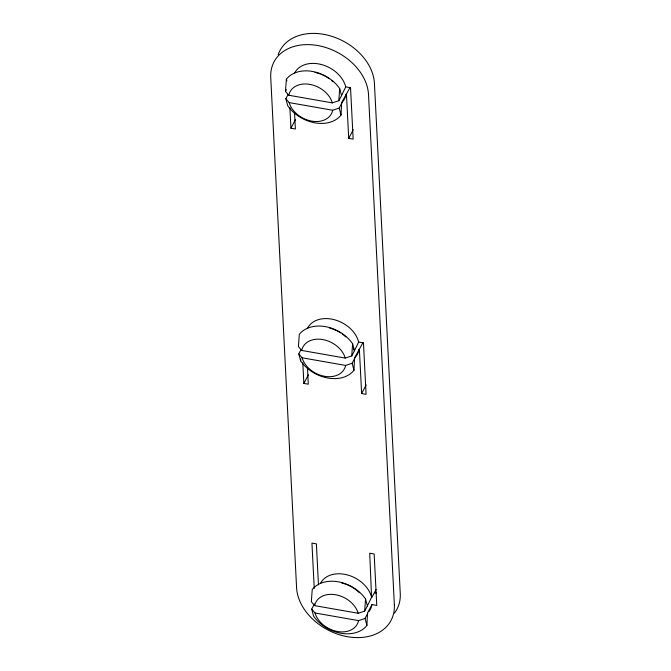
<?xml version="1.0" encoding="UTF-8"?>
<svg xmlns="http://www.w3.org/2000/svg" width="671" height="671" viewBox="0 0 671 671"><rect width="100%" height="100%" fill="white"/><g stroke="black" fill="none" stroke-linecap="round" stroke-linejoin="round"><path stroke-width="1.01" d="M285.494 91.365L286.366 79.22A32.812 24.164 27.8 0 1 339.694 88.572L341.539 95.567L338.821 100.717L332.33 102.889L288.79 95.257L285.494 91.365L286.4 89.646M338.821 100.717L339.694 88.572M350.103 87.364L341.656 102.621L341.036 115.06A32.812 24.164 27.8 0 1 287.708 105.708L285.863 98.712L288.127 94.418M351.755 355.907L352.619 343.762A32.812 24.164 27.8 0 0 299.291 334.41L298.419 346.555L301.715 350.447L345.255 358.079L351.755 355.907L354.464 350.757L352.619 343.762M363.036 342.554L354.582 357.811L353.961 370.249A32.812 24.164 27.8 0 1 300.633 360.897L298.796 353.902L301.053 349.608M364.68 611.096L365.552 598.951A32.812 24.164 27.8 0 0 312.216 589.599L311.352 601.744L314.64 605.636L358.188 613.269L364.68 611.096L367.389 605.947L365.552 598.951M320.486 583.384A28.123 20.717 27.8 0 1 347.469 574.955A28.123 20.717 27.8 0 1 371.575 597.24L369.713 553.214L374.158 553.994L376.767 605.427L371.952 604.588L367.515 613L366.894 625.439A32.812 24.164 27.8 0 1 313.558 616.087L311.721 609.092L314.431 603.942M300.633 360.897L300.809 359.01M294.535 112.602L295.374 129L290.929 128.228L295.475 119.597M346.462 94.267L348.702 138.352L353.147 139.132L350.539 87.7L345.724 86.853L341.539 95.567M341.036 115.06L339.199 108.065L341.908 102.915M348.702 138.352L353.248 129.721M307.469 367.792L308.299 384.189L303.854 383.418L308.4 374.787M354.464 350.757L358.649 342.042L363.464 342.889L366.072 394.322L361.627 393.541L359.396 349.457M353.961 370.249L352.124 363.254L354.833 358.104M361.627 393.541L366.173 384.911M371.575 597.24L367.389 605.947M371.952 597.299L376.045 589.532M366.894 625.439L365.049 618.444L367.767 613.294M285.863 98.712L289.159 102.604A23.435 17.261 27.8 0 0 311.671 121.115A23.435 17.261 27.8 0 0 332.699 110.237L339.199 108.065M298.796 353.902L302.084 357.794A23.435 17.261 27.8 0 0 324.605 376.305A23.435 17.261 27.8 0 0 345.632 365.427L352.124 363.254M311.721 609.092L315.018 612.984A23.435 17.261 27.8 0 0 337.53 631.495A23.435 17.261 27.8 0 0 358.557 620.616L365.049 618.444M289.159 102.604L332.699 110.237M302.084 357.794L345.632 365.427M374.519 592.778L376.557 593.139M315.018 612.984L358.557 620.616M286.366 79.22L286.928 80.864M318.465 584.877L316.385 543.862L311.94 543.082L314.238 588.35M289.88 107.654L290.929 128.228M302.814 362.843L303.854 383.418M394.439 613.109A51.558 37.979 27.8 0 0 400.268 593.65L374.418 83.271A51.558 37.979 27.8 0 0 330.694 35.991A51.558 37.979 27.8 0 0 278.163 54.745M371.952 604.588A28.123 20.717 27.8 0 1 368.891 611.675M307.561 328.194A28.123 20.717 27.8 0 1 334.544 319.765A28.123 20.717 27.8 0 1 358.649 342.042M359.019 349.39A28.123 20.717 27.8 0 1 355.336 357.24M294.636 73.005A28.123 20.717 27.8 0 1 321.619 64.575A28.123 20.717 27.8 0 1 345.724 86.853M346.093 94.2A28.123 20.717 27.8 0 1 341.74 102.764M341.698 583.032A28.123 20.717 27.8 0 1 345.255 584.047M346.127 584.357A28.123 20.717 27.8 0 1 359.421 592.745M329.662 328.06A28.123 20.717 27.8 0 1 340.725 332.933M342.277 333.999A28.123 20.717 27.8 0 1 345.833 336.926M353.391 347.83A28.123 20.717 27.8 0 1 354.213 350.463M314.951 72.46A28.123 20.717 27.8 0 1 320.277 73.978M321.141 74.305A28.123 20.717 27.8 0 1 329.352 78.809M331.541 80.52A28.123 20.717 27.8 0 1 332.908 81.736M314.64 605.636A23.435 17.261 27.8 0 1 335.668 594.758A23.435 17.261 27.8 0 1 358.188 613.269M301.715 350.447A23.435 17.261 27.8 0 1 322.743 339.568A23.435 17.261 27.8 0 1 345.255 358.079M288.79 95.257A23.435 17.261 27.8 0 1 309.817 84.378A23.435 17.261 27.8 0 1 332.33 102.889M394.355 604.873L368.505 94.494A51.558 37.979 27.8 0 0 317.568 45.511A51.558 37.979 27.8 0 0 270.732 77.35L296.582 587.729A51.558 37.979 27.8 0 0 347.519 636.712A51.558 37.979 27.8 0 0 394.355 604.873"/></g></svg>
